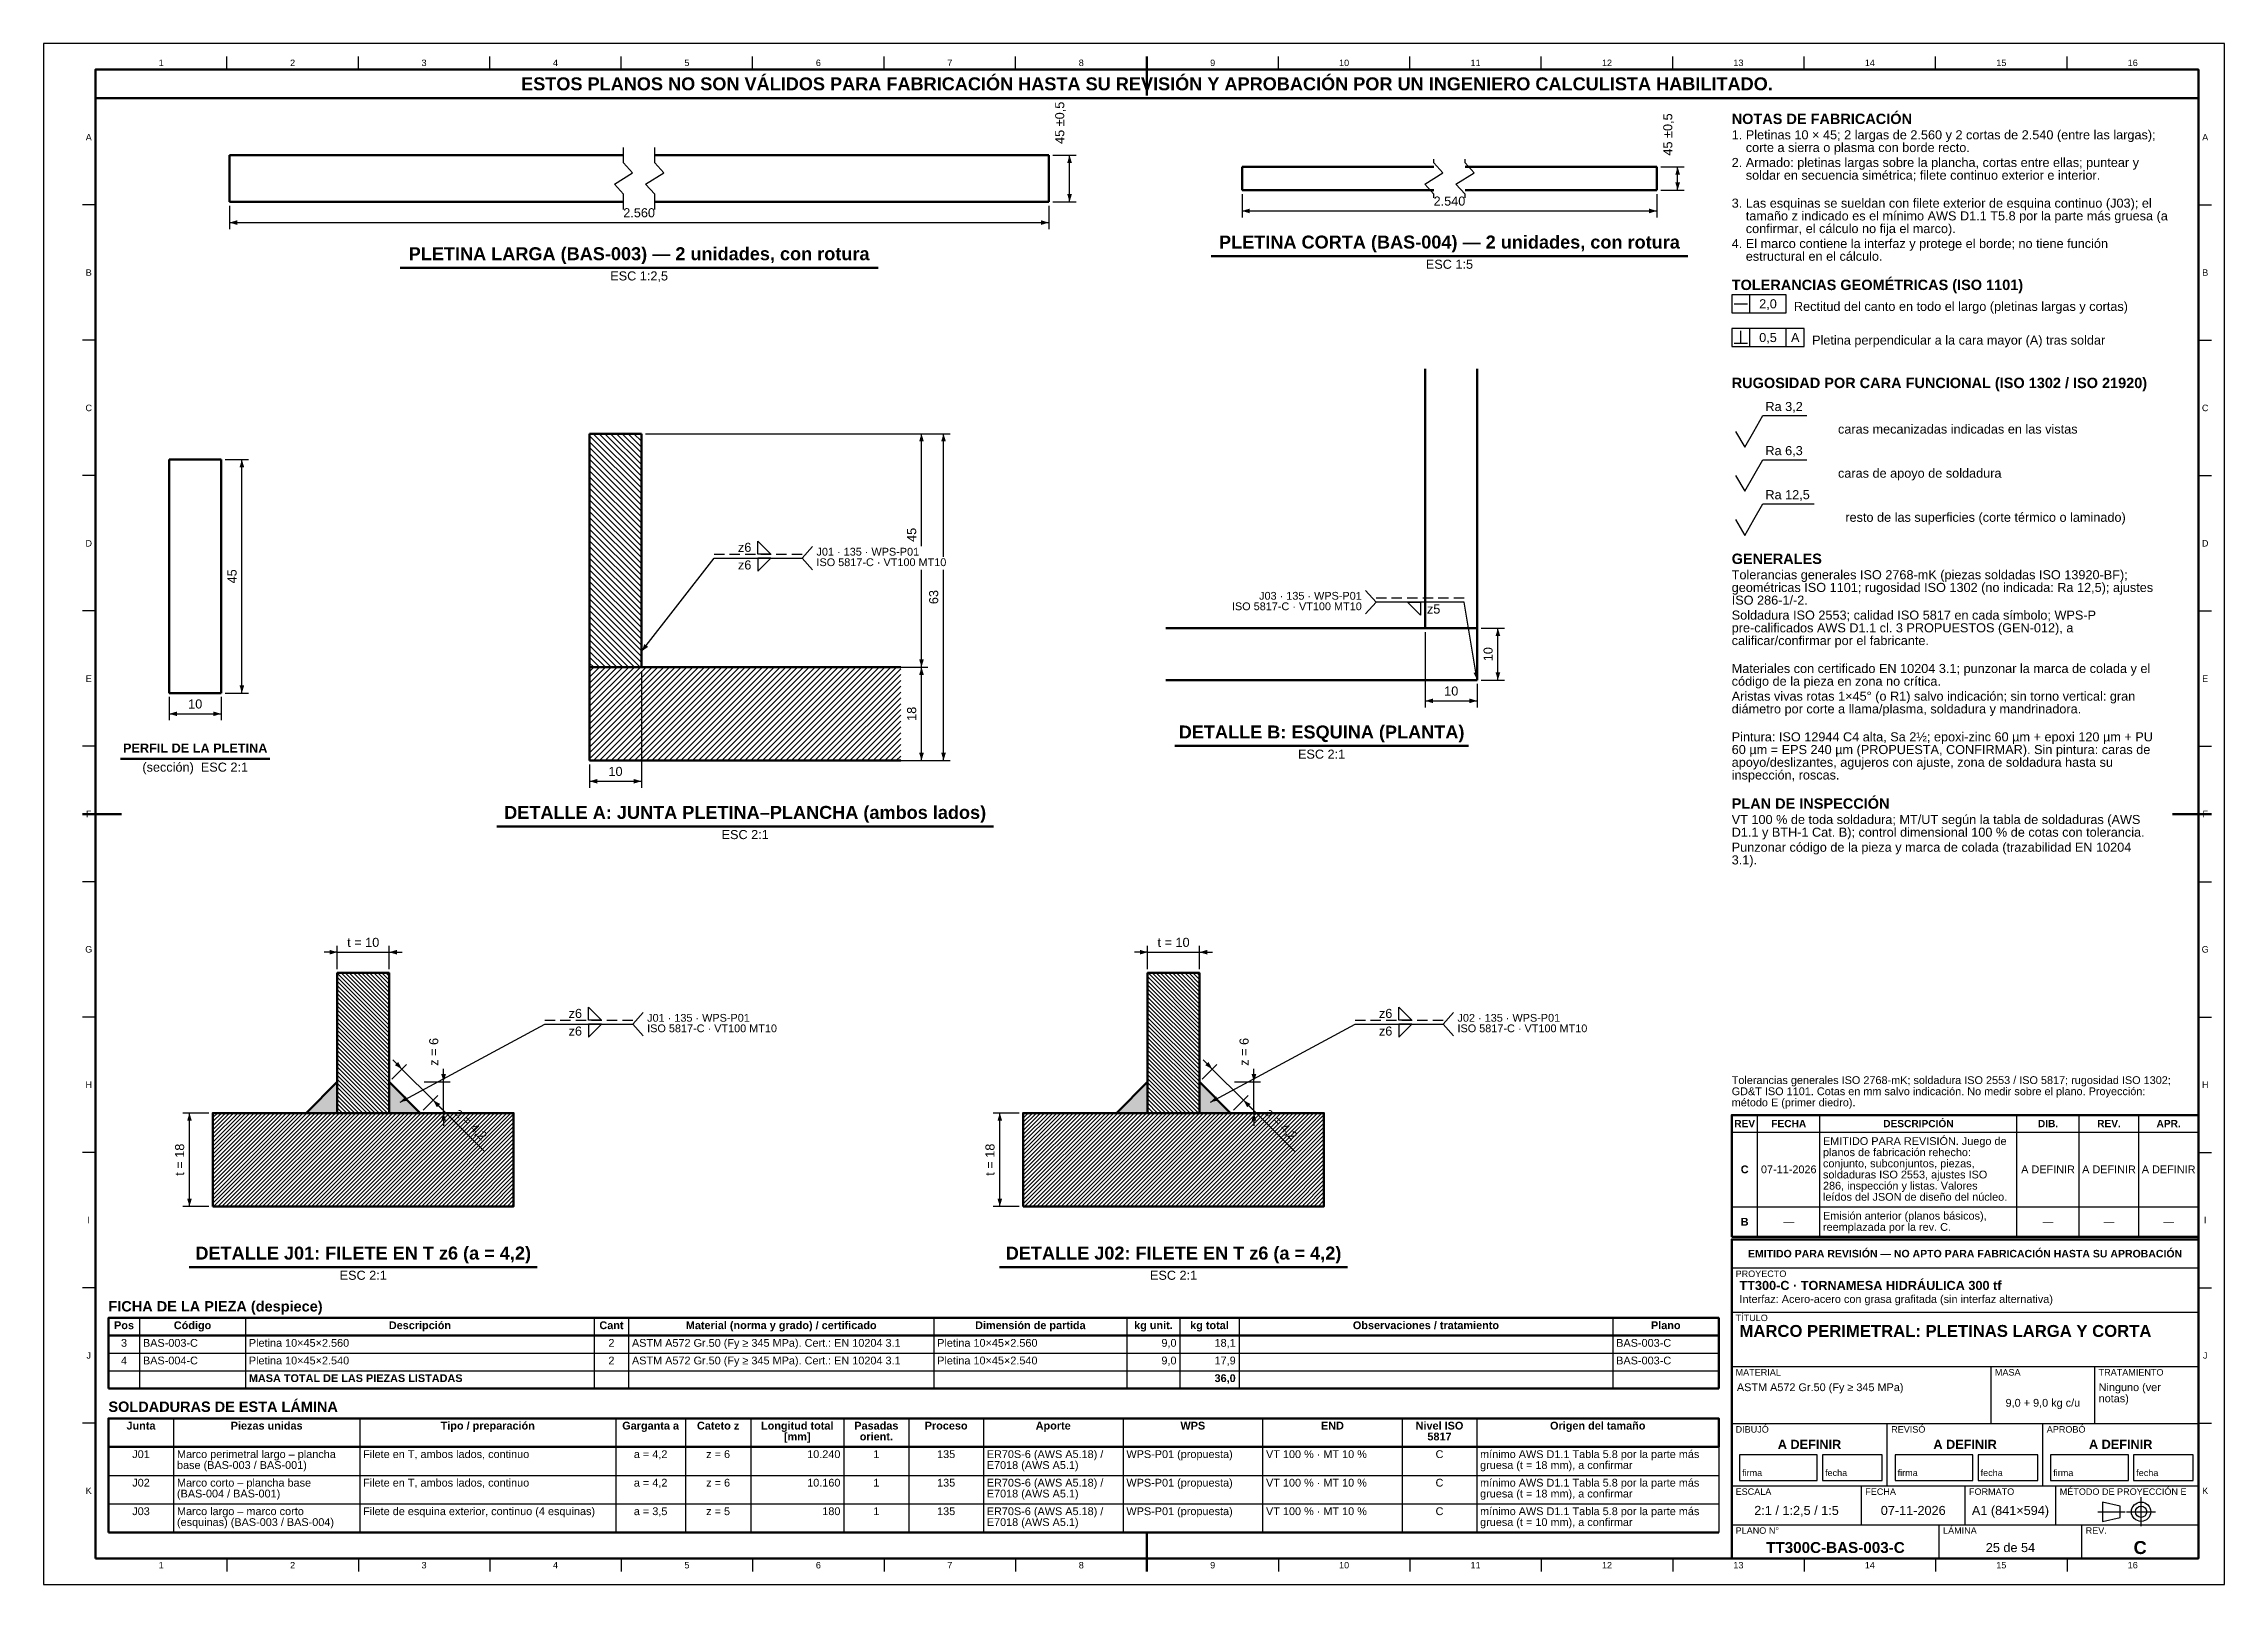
# Model space of a CAD drawing. Header units: millimetres. Extents: x 0 to 841, y 0 to 594.
import ezdxf
from ezdxf.enums import TextEntityAlignment as Align

# ---------------------------------------------------------------- set-up
doc = ezdxf.new("R2010")
doc.units = ezdxf.units.MM
doc.linetypes.add('EJE', pattern=[31, 20, -4, 3, -4])
doc.linetypes.add('OCULTO', pattern=[6, 4, -2])
for name, color, linetype, lineweight in [('ACH', 7, 'CONTINUOUS', 13), ('COTA', 7, 'CONTINUOUS', 25), ('EJE', 7, 'EJE', 25), ('FINA', 7, 'CONTINUOUS', 25), ('MARCO', 7, 'CONTINUOUS', 70), ('OCU', 7, 'OCULTO', 25), ('TXT', 7, 'CONTINUOUS', 25), ('VIS', 7, 'CONTINUOUS', 50)]:
    doc.layers.add(name, color=color, linetype=linetype, lineweight=lineweight)
doc.styles.add('STD', font='LiberationSans-Regular.ttf')
doc.styles.add('STDB', font='LiberationSans-Bold.ttf')

msp = doc.modelspace()

# ---------------------------------------------------------------- hatches: boundary and pattern name
at = {"layer": 'ACH'}
h = msp.add_hatch(dxfattribs=at)
h.set_pattern_fill('ANSI31', scale=0.5, angle=90)
h.paths.add_polyline_path([(210.55, 353.62), (210.55, 443.62), (230.55, 443.62), (230.55, 353.62)])
h = msp.add_hatch(dxfattribs=at)
h.set_pattern_fill('ANSI31', scale=0.5)
h.paths.add_polyline_path([(210.55, 317.62), (210.55, 353.62), (330.55, 353.62), (330.55, 317.62)])
h = msp.add_hatch(dxfattribs=at)
h.set_pattern_fill('ANSI31', scale=0.35, angle=90)
h.paths.add_polyline_path([(113.25, 181.72), (133.25, 181.72), (133.25, 235.72), (113.25, 235.72)])
h = msp.add_hatch(dxfattribs=at)
h.set_pattern_fill('ANSI31', scale=0.35, angle=90)
h.paths.add_polyline_path([(425.75, 181.72), (445.75, 181.72), (445.75, 235.72), (425.75, 235.72)])
h = msp.add_hatch(color=7, dxfattribs=at)
h.dxf.hatch_style = 1
h.paths.add_polyline_path([(113.25, 181.72), (101.25, 181.72), (113.25, 193.72)])
h = msp.add_hatch(color=7, dxfattribs=at)
h.dxf.hatch_style = 1
h.paths.add_polyline_path([(133.25, 181.72), (145.25, 181.72), (133.25, 193.72)])
h = msp.add_hatch(color=7, dxfattribs=at)
h.dxf.hatch_style = 1
h.paths.add_polyline_path([(425.75, 181.72), (413.75, 181.72), (425.75, 193.72)])
h = msp.add_hatch(color=7, dxfattribs=at)
h.dxf.hatch_style = 1
h.paths.add_polyline_path([(445.75, 181.72), (457.75, 181.72), (445.75, 193.72)])
h = msp.add_hatch(dxfattribs=at)
h.set_pattern_fill('ANSI31', scale=0.35)
h.paths.add_polyline_path([(65.25, 145.72), (181.25, 145.72), (181.25, 181.72), (65.25, 181.72)])
h = msp.add_hatch(dxfattribs=at)
h.set_pattern_fill('ANSI31', scale=0.35)
h.paths.add_polyline_path([(377.75, 145.72), (493.75, 145.72), (493.75, 181.72), (377.75, 181.72)])

# ---------------------------------------------------------------- linework, layer by layer
at = {"layer": 'COTA'}
for p, q in [((389.15, 551), (398.15, 551)), ((395.65, 533), (395.65, 551)), ((623.65, 546.5), (632.65, 546.5)), ((630.15, 537.5), (630.15, 546.5)), ((71.65, 531.5), (71.65, 522.5)), ((387.65, 531.5), (387.65, 522.5)), ((389.15, 533), (398.15, 533)), ((462.15, 536), (462.15, 527)), ((622.15, 536), (622.15, 527)), ((623.65, 537.5), (632.65, 537.5)), ((71.65, 525), (387.65, 525)), ((462.15, 529.5), (622.15, 529.5)), ((658, 490.2), (658, 497.2)), ((651.9, 493.7), (657.1, 493.7)), ((654.5, 478.5), (654.5, 483.3)), ((658, 477.2), (658, 484.2)), ((672, 477.2), (672, 484.2)), ((651.9, 478.5), (657.1, 478.5)), ((232.05, 443.62), (341.05, 443.62)), ((232.05, 443.62), (349.55, 443.62)), ((338.55, 400.22), (338.55, 443.62)), ((347.05, 396.17), (347.05, 443.62)), ((69.96, 433.62), (78.96, 433.62)), ((76.46, 343.62), (76.46, 433.62)), ((230.55, 359.62), (258.55, 395.62)), ((258.55, 395.62), (292.55, 395.62)), ((292.55, 395.62), (296.55, 400.12)), ((292.55, 395.62), (296.55, 391.12)), ((338.55, 353.62), (338.55, 391.07)), ((347.05, 317.62), (347.05, 391.07)), ((513.84, 378.62), (509.84, 383.12)), ((513.84, 378.62), (509.84, 374.12)), ((547.84, 378.62), (513.84, 378.62)), ((552.84, 348.62), (547.84, 378.62)), ((532.84, 367.12), (532.84, 338.12)), ((554.34, 368.62), (563.34, 368.62)), ((560.84, 348.62), (560.84, 368.62)), ((232.05, 353.62), (341.05, 353.62)), ((232.05, 353.62), (341.05, 353.62)), ((338.55, 317.62), (338.55, 353.62)), ((230.55, 352.12), (230.55, 307.12)), ((552.84, 347.12), (552.84, 338.12)), ((554.34, 348.62), (563.34, 348.62)), ((48.46, 342.12), (48.46, 333.12)), ((68.46, 342.12), (68.46, 333.12)), ((69.96, 343.62), (78.96, 343.62)), ((532.84, 340.62), (552.84, 340.62)), ((48.46, 335.62), (68.46, 335.62)), ((210.55, 316.12), (210.55, 307.12)), ((212.05, 317.62), (341.05, 317.62)), ((212.05, 317.62), (349.55, 317.62)), ((210.55, 309.62), (230.55, 309.62)), ((113.25, 237.22), (113.25, 246.22)), ((133.25, 237.22), (133.25, 246.22)), ((425.75, 237.22), (425.75, 246.22)), ((445.75, 237.22), (445.75, 246.22)), ((113.25, 243.72), (108.25, 243.72)), ((113.25, 243.72), (133.25, 243.72)), ((133.25, 243.72), (138.25, 243.72)), ((425.75, 243.72), (420.75, 243.72)), ((425.75, 243.72), (445.75, 243.72)), ((445.75, 243.72), (450.75, 243.72)), ((227.25, 215.92), (231.25, 220.42)), ((539.75, 215.92), (543.75, 220.42)), ((137.45, 185.92), (193.25, 215.92)), ((193.25, 215.92), (227.25, 215.92)), ((227.25, 215.92), (231.25, 211.42)), ((449.95, 185.92), (505.75, 215.92)), ((505.75, 215.92), (539.75, 215.92)), ((539.75, 215.92), (543.75, 211.42)), ((138.2, 198.67), (134.66, 202.21)), ((450.7, 198.67), (447.16, 202.21)), ((134.31, 194.79), (139.97, 200.44)), ((138.2, 198.67), (150.2, 186.67)), ((146.75, 193.72), (156.75, 193.72)), ((154.25, 193.72), (154.25, 198.72)), ((154.25, 181.72), (154.25, 193.72)), ((446.81, 194.79), (452.47, 200.44)), ((450.7, 198.67), (462.7, 186.67)), ((459.25, 193.72), (469.25, 193.72)), ((466.75, 193.72), (466.75, 198.72)), ((466.75, 181.72), (466.75, 193.72)), ((146.31, 182.79), (151.97, 188.44)), ((150.2, 186.67), (153.74, 183.14)), ((150.2, 186.67), (169.98, 166.89)), ((458.81, 182.79), (464.47, 188.44)), ((462.7, 186.67), (466.24, 183.14)), ((462.7, 186.67), (482.48, 166.89)), ((63.75, 181.72), (53.75, 181.72)), ((56.25, 145.72), (56.25, 181.72)), ((146.75, 181.72), (156.75, 181.72)), ((154.25, 181.72), (154.25, 176.72)), ((376.25, 181.72), (366.25, 181.72)), ((368.75, 145.72), (368.75, 181.72)), ((459.25, 181.72), (469.25, 181.72)), ((466.75, 181.72), (466.75, 176.72)), ((63.75, 145.72), (53.75, 145.72)), ((376.25, 145.72), (366.25, 145.72))]:
    msp.add_line(p, q, dxfattribs=at)
for points in [[(651, 490.2), (672, 490.2), (672, 497.2), (651, 497.2)], [(651, 477.2), (679, 477.2), (679, 484.2), (651, 484.2)], [(275.43, 397.22), (275.43, 402.22), (280.43, 397.22)], [(275.43, 395.62), (275.43, 390.62), (280.43, 395.62)], [(530.97, 378.62), (530.97, 373.62), (525.97, 378.62)], [(210.12, 217.52), (210.12, 222.52), (215.12, 217.52)], [(522.62, 217.52), (522.62, 222.52), (527.62, 217.52)], [(210.12, 215.92), (210.12, 210.92), (215.12, 215.92)], [(522.62, 215.92), (522.62, 210.92), (527.62, 215.92)]]:
    msp.add_lwpolyline(points, close=True, dxfattribs=at)
for points in [[(659.5, 444.5), (663, 450.6), (679.99, 450.6)], [(652.5, 444.5), (656, 438.4), (659.5, 444.5)], [(659.5, 427.5), (663, 433.6), (679.99, 433.6)], [(652.5, 427.5), (656, 421.4), (659.5, 427.5)], [(659.5, 410.5), (663, 416.6), (682.82, 416.6)], [(652.5, 410.5), (656, 404.4), (659.5, 410.5)]]:
    msp.add_lwpolyline(points, dxfattribs=at)
for points in [[(395.65, 551), (394.75, 548), (396.55, 548)], [(630.15, 546.5), (629.25, 543.5), (631.05, 543.5)], [(630.15, 537.5), (631.05, 540.5), (629.25, 540.5)], [(395.65, 533), (396.55, 536), (394.75, 536)], [(462.15, 529.5), (465.15, 528.6), (465.15, 530.4)], [(622.15, 529.5), (619.15, 530.4), (619.15, 528.6)], [(71.65, 525), (74.65, 524.1), (74.65, 525.9)], [(387.65, 525), (384.65, 525.9), (384.65, 524.1)], [(338.55, 443.62), (337.65, 440.62), (339.45, 440.62)], [(347.05, 443.62), (346.15, 440.62), (347.95, 440.62)], [(76.46, 433.62), (75.56, 430.62), (77.36, 430.62)], [(230.55, 359.62), (233.11, 361.44), (231.69, 362.54)], [(560.84, 368.62), (559.94, 365.62), (561.74, 365.62)], [(338.55, 353.62), (339.45, 356.62), (337.65, 356.62)], [(338.55, 353.62), (337.65, 350.62), (339.45, 350.62)], [(76.46, 343.62), (77.36, 346.62), (75.56, 346.62)], [(552.84, 348.62), (553.24, 351.73), (551.46, 351.43)], [(560.84, 348.62), (561.74, 351.62), (559.94, 351.62)], [(48.46, 335.62), (51.46, 334.72), (51.46, 336.52)], [(68.46, 335.62), (65.46, 336.52), (65.46, 334.72)], [(532.84, 340.62), (535.84, 339.72), (535.84, 341.52)], [(552.84, 340.62), (549.84, 341.52), (549.84, 339.72)], [(338.55, 317.62), (339.45, 320.62), (337.65, 320.62)], [(347.05, 317.62), (347.95, 320.62), (346.15, 320.62)], [(210.55, 309.62), (213.55, 308.72), (213.55, 310.52)], [(230.55, 309.62), (227.55, 310.52), (227.55, 308.72)], [(113.25, 243.72), (110.25, 244.62), (110.25, 242.82)], [(133.25, 243.72), (136.25, 242.82), (136.25, 244.62)], [(425.75, 243.72), (422.75, 244.62), (422.75, 242.82)], [(445.75, 243.72), (448.75, 242.82), (448.75, 244.62)], [(138.2, 198.67), (136.71, 201.43), (135.44, 200.16)], [(154.25, 193.72), (155.15, 196.72), (153.35, 196.72)], [(450.7, 198.67), (449.21, 201.43), (447.94, 200.16)], [(466.75, 193.72), (467.65, 196.72), (465.85, 196.72)], [(137.45, 185.92), (140.52, 186.55), (139.67, 188.14)], [(150.2, 186.67), (151.68, 183.92), (152.96, 185.19)], [(449.95, 185.92), (453.02, 186.55), (452.17, 188.14)], [(462.7, 186.67), (464.18, 183.92), (465.46, 185.19)], [(56.25, 181.72), (55.35, 178.72), (57.15, 178.72)], [(154.25, 181.72), (153.35, 178.72), (155.15, 178.72)], [(368.75, 181.72), (367.85, 178.72), (369.65, 178.72)], [(466.75, 181.72), (465.85, 178.72), (467.65, 178.72)], [(56.25, 145.72), (57.15, 148.72), (55.35, 148.72)], [(368.75, 145.72), (369.65, 148.72), (367.85, 148.72)]]:
    msp.add_solid(points, dxfattribs=at)
at = {"layer": 'EJE'}
for p, q in [((792.14, 28), (802.68, 28)), ((803.3, 28), (814.46, 28)), ((808.88, 22.42), (808.88, 33.58))]:
    msp.add_line(p, q, dxfattribs=at)
at = {"layer": 'FINA'}
for p, q in [((70.69, 584), (70.69, 589)), ((121.38, 584), (121.38, 589)), ((172.06, 584), (172.06, 589)), ((222.75, 584), (222.75, 589)), ((273.44, 584), (273.44, 589)), ((324.12, 584), (324.12, 589)), ((374.81, 584), (374.81, 589)), ((425.5, 584), (425.5, 589)), ((476.19, 584), (476.19, 589)), ((526.88, 584), (526.88, 589)), ((577.56, 584), (577.56, 589)), ((628.25, 584), (628.25, 589)), ((678.94, 584), (678.94, 589)), ((729.62, 584), (729.62, 589)), ((780.31, 584), (780.31, 589)), ((20, 531.82), (15, 531.82)), ((831, 531.82), (836, 531.82)), ((20, 479.64), (15, 479.64)), ((831, 479.64), (836, 479.64)), ((20, 427.45), (15, 427.45)), ((831, 427.45), (836, 427.45)), ((20, 375.27), (15, 375.27)), ((831, 375.27), (836, 375.27)), ((20, 323.09), (15, 323.09)), ((831, 323.09), (836, 323.09)), ((20, 270.91), (15, 270.91)), ((831, 270.91), (836, 270.91)), ((20, 218.73), (15, 218.73)), ((831, 218.73), (836, 218.73)), ((661, 134), (661, 180.9)), ((685, 134), (685, 180.9)), ((761, 134), (761, 180.9)), ((785, 134), (785, 180.9)), ((808, 134), (808, 180.9)), ((651, 174.4), (831, 174.4)), ((20, 166.55), (15, 166.55)), ((831, 166.55), (836, 166.55)), ((651, 145.6), (831, 145.6)), ((651, 134), (831, 134)), ((651, 133), (831, 133)), ((651, 122), (831, 122)), ((20, 114.36), (15, 114.36)), ((831, 114.36), (836, 114.36)), ((37.01, 102.7), (37.01, 75.5)), ((77.85, 102.7), (77.85, 75.5)), ((212.38, 102.7), (212.38, 75.5)), ((225.59, 102.7), (225.59, 75.5)), ((343.31, 102.7), (343.31, 75.5)), ((417.78, 102.7), (417.78, 75.5)), ((438.2, 102.7), (438.2, 75.5)), ((461.02, 102.7), (461.02, 75.5)), ((605.16, 102.7), (605.16, 75.5)), ((651, 105), (831, 105)), ((25, 95.9), (646, 95.9)), ((25, 89.1), (646, 89.1)), ((25, 82.3), (646, 82.3)), ((651, 84), (831, 84)), ((751, 62), (751, 84)), ((791, 62), (791, 84)), ((20, 62.18), (15, 62.18)), ((50.13, 64), (50.13, 20)), ((121.92, 64), (121.92, 20)), ((220.63, 64), (220.63, 20)), ((247.55, 64), (247.55, 20)), ((272.68, 64), (272.68, 20)), ((308.58, 64), (308.58, 20)), ((333.71, 64), (333.71, 20)), ((362.42, 64), (362.42, 20)), ((416.27, 64), (416.27, 20)), ((470.11, 64), (470.11, 20)), ((523.95, 64), (523.95, 20)), ((552.67, 64), (552.67, 20)), ((646, 64), (646, 20)), ((651, 62), (831, 62)), ((711, 38), (711, 62)), ((771, 38), (771, 62)), ((831, 62.18), (836, 62.18)), ((25, 53), (646, 53)), ((25, 42), (646, 42)), ((651, 38), (831, 38)), ((701, 23), (701, 38)), ((741, 23), (741, 38)), ((776, 23), (776, 38)), ((25, 31), (646, 31)), ((651, 23), (831, 23)), ((731, 10), (731, 23)), ((786, 10), (786, 23)), ((70.69, 10), (70.69, 5)), ((121.38, 10), (121.38, 5)), ((172.06, 10), (172.06, 5)), ((222.75, 10), (222.75, 5)), ((273.44, 10), (273.44, 5)), ((324.12, 10), (324.12, 5)), ((374.81, 10), (374.81, 5)), ((425.5, 10), (425.5, 5)), ((476.19, 10), (476.19, 5)), ((526.88, 10), (526.88, 5)), ((577.56, 10), (577.56, 5)), ((628.25, 10), (628.25, 5)), ((678.94, 10), (678.94, 5)), ((729.62, 10), (729.62, 5)), ((780.31, 10), (780.31, 5))]:
    msp.add_line(p, q, dxfattribs=at)
for points in [[(0, 0), (841, 0), (841, 594), (0, 594)], [(654, 40), (684, 40), (684, 50), (654, 50)], [(686, 40), (709, 40), (709, 50), (686, 50)], [(714, 40), (744, 40), (744, 50), (714, 50)], [(746, 40), (769, 40), (769, 50), (746, 50)], [(774, 40), (804, 40), (804, 50), (774, 50)], [(806, 40), (829, 40), (829, 50), (806, 50)], [(794, 24.28), (800.82, 25.83), (800.82, 30.17), (794, 31.72)]]:
    msp.add_lwpolyline(points, close=True, dxfattribs=at)
for points in [[(223.65, 530), (223.65, 536), (220.15, 539.8), (227.15, 544.2), (223.65, 548), (223.65, 554)], [(235.65, 530), (235.65, 536), (232.15, 539.8), (239.15, 544.2), (235.65, 548), (235.65, 554)], [(536.15, 534.5), (536.15, 536), (532.65, 539.8), (539.65, 544.2), (536.15, 548), (536.15, 549.5)], [(548.15, 534.5), (548.15, 536), (544.65, 539.8), (551.65, 544.2), (548.15, 548), (548.15, 549.5)]]:
    msp.add_lwpolyline(points, dxfattribs=at)
for radius in [3.72, 2.17]:
    msp.add_circle((808.88, 28), radius, dxfattribs=at)
at = {"layer": 'MARCO'}
for p, q in [((425.5, 589), (425.5, 574)), ((15, 297), (30, 297)), ((836, 297), (821, 297)), ((425.5, 5), (425.5, 20))]:
    msp.add_line(p, q, dxfattribs=at)
for points in [[(20, 10), (831, 10), (831, 584), (20, 584)], [(20, 573), (831, 573), (831, 584), (20, 584)], [(651, 134), (831, 134), (831, 180.9), (651, 180.9)], [(651, 10), (831, 10), (831, 133), (651, 133)]]:
    msp.add_lwpolyline(points, close=True, dxfattribs=at)
at = {"layer": 'OCU'}
for p, q in [((258.55, 397.22), (292.55, 397.22)), ((547.84, 380.22), (513.84, 380.22)), ((193.25, 217.52), (227.25, 217.52)), ((505.75, 217.52), (539.75, 217.52))]:
    msp.add_line(p, q, dxfattribs=at)
at = {"layer": 'VIS'}
for p, q in [((137.45, 507.6), (321.85, 507.6)), ((450.22, 512.1), (634.08, 512.1)), ((436.19, 323.22), (549.5, 323.22)), ((29.63, 318.22), (87.29, 318.22)), ((174.79, 292.22), (366.31, 292.22)), ((56.18, 122.32), (190.32, 122.32)), ((368.68, 122.32), (502.82, 122.32)), ((25, 102.7), (25, 75.5)), ((646, 102.7), (646, 75.5)), ((25, 75.5), (646, 75.5)), ((25, 64), (25, 20)), ((25, 20), (646, 20))]:
    msp.add_line(p, q, dxfattribs=at)
for points in [[(71.65, 533), (71.65, 551)], [(71.65, 551), (223.65, 551)], [(235.65, 551), (387.65, 551)], [(387.65, 533), (387.65, 551)], [(462.15, 537.5), (462.15, 546.5)], [(462.15, 546.5), (536.15, 546.5)], [(548.15, 546.5), (622.15, 546.5)], [(622.15, 537.5), (622.15, 546.5)], [(71.65, 533), (223.65, 533)], [(235.65, 533), (387.65, 533)], [(462.15, 537.5), (536.15, 537.5)], [(548.15, 537.5), (622.15, 537.5)], [(532.84, 368.62), (532.84, 468.62)], [(552.84, 368.62), (552.84, 468.62)], [(210.55, 443.62), (210.55, 353.62)], [(210.55, 443.62), (230.55, 443.62)], [(230.55, 443.62), (230.55, 353.62)], [(68.46, 433.62), (48.46, 433.62)], [(48.46, 343.62), (48.46, 433.62)], [(68.46, 343.62), (68.46, 433.62)], [(432.84, 368.62), (552.84, 368.62)], [(532.84, 368.62), (552.84, 368.62)], [(552.84, 348.62), (552.84, 368.62)], [(210.55, 353.62), (210.55, 317.62)], [(210.55, 353.62), (330.55, 353.62)], [(210.55, 353.62), (230.55, 353.62)], [(432.84, 348.62), (552.84, 348.62)], [(68.46, 343.62), (48.46, 343.62)], [(210.55, 317.62), (330.55, 317.62)]]:
    msp.add_lwpolyline(points, dxfattribs=at)
for points in [[(113.25, 181.72), (133.25, 181.72), (133.25, 235.72), (113.25, 235.72)], [(425.75, 181.72), (445.75, 181.72), (445.75, 235.72), (425.75, 235.72)], [(113.25, 181.72), (101.25, 181.72), (113.25, 193.72)], [(113.25, 181.72), (101.25, 181.72), (113.25, 193.72)], [(133.25, 181.72), (145.25, 181.72), (133.25, 193.72)], [(133.25, 181.72), (145.25, 181.72), (133.25, 193.72)], [(425.75, 181.72), (413.75, 181.72), (425.75, 193.72)], [(425.75, 181.72), (413.75, 181.72), (425.75, 193.72)], [(445.75, 181.72), (457.75, 181.72), (445.75, 193.72)], [(445.75, 181.72), (457.75, 181.72), (445.75, 193.72)], [(65.25, 145.72), (181.25, 145.72), (181.25, 181.72), (65.25, 181.72)], [(377.75, 145.72), (493.75, 145.72), (493.75, 181.72), (377.75, 181.72)], [(25, 95.9), (646, 95.9), (646, 102.7), (25, 102.7)], [(25, 53), (646, 53), (646, 64), (25, 64)]]:
    msp.add_lwpolyline(points, close=True, dxfattribs=at)

# ---------------------------------------------------------------- texts
at = {"layer": 'TXT'}
for s, height, style, p in [('1', 2.5, 'STD', (45.34, 586.6)), ('2', 2.5, 'STD', (96.03, 586.6)), ('3', 2.5, 'STD', (146.72, 586.6)), ('ESTOS PLANOS NO SON VÁLIDOS PARA FABRICACIÓN HASTA SU REVISIÓN Y APROBACIÓN POR UN INGENIERO CALCULISTA HABILITADO.', 5, 'STDB', (425.5, 578.5)), ('4', 2.5, 'STD', (197.41, 586.6)), ('5', 2.5, 'STD', (248.09, 586.6)), ('6', 2.5, 'STD', (298.78, 586.6)), ('7', 2.5, 'STD', (349.47, 586.6)), ('8', 2.5, 'STD', (400.16, 586.6)), ('9', 2.5, 'STD', (450.84, 586.6)), ('10', 2.5, 'STD', (501.53, 586.6)), ('11', 2.5, 'STD', (552.22, 586.6)), ('12', 2.5, 'STD', (602.91, 586.6)), ('13', 2.5, 'STD', (653.59, 586.6)), ('14', 2.5, 'STD', (704.28, 586.6)), ('15', 2.5, 'STD', (754.97, 586.6)), ('16', 2.5, 'STD', (805.66, 586.6)), ('A', 2.5, 'STD', (17.4, 557.91)), ('A', 2.5, 'STD', (833.6, 557.91)), ('B', 2.5, 'STD', (17.4, 505.73)), ('B', 2.5, 'STD', (833.6, 505.73)), ('2,0', 3.5, 'STD', (665, 493.7)), ('0,5', 3.5, 'STD', (665, 480.7)), ('A', 3.5, 'STD', (675.5, 480.7)), ('C', 2.5, 'STD', (17.4, 453.55)), ('C', 2.5, 'STD', (833.6, 453.55)), ('D', 2.5, 'STD', (17.4, 401.36)), ('D', 2.5, 'STD', (833.6, 401.36)), ('E', 2.5, 'STD', (17.4, 349.18)), ('E', 2.5, 'STD', (833.6, 349.18)), ('F', 2.5, 'STD', (17.4, 297)), ('F', 2.5, 'STD', (833.6, 297)), ('G', 2.5, 'STD', (17.4, 244.82)), ('G', 2.5, 'STD', (833.6, 244.82)), ('H', 2.5, 'STD', (17.4, 192.64)), ('H', 2.5, 'STD', (833.6, 192.64)), ('REV', 2.8, 'STDB', (656, 177.65)), ('FECHA', 2.8, 'STDB', (673, 177.65)), ('DESCRIPCIÓN', 2.8, 'STDB', (723, 177.65)), ('DIB.', 2.8, 'STDB', (773, 177.65)), ('REV.', 2.8, 'STDB', (796.5, 177.65)), ('APR.', 2.8, 'STDB', (819.5, 177.65)), ('C', 3, 'STDB', (656, 160)), ('07-11-2026', 3, 'STD', (673, 160)), ('A DEFINIR', 3, 'STD', (773, 160)), ('A DEFINIR', 3, 'STD', (796.5, 160)), ('A DEFINIR', 3, 'STD', (819.5, 160)), ('I', 2.5, 'STD', (17.4, 140.45)), ('B', 3, 'STDB', (656, 139.8)), ('—', 3, 'STD', (673, 139.8)), ('—', 3, 'STD', (773, 139.8)), ('—', 3, 'STD', (796.5, 139.8)), ('—', 3, 'STD', (819.5, 139.8)), ('I', 2.5, 'STD', (833.6, 140.45)), ('EMITIDO PARA REVISIÓN — NO APTO PARA FABRICACIÓN HASTA SU APROBACIÓN', 2.9, 'STDB', (741, 127.5)), ('Pos', 3, 'STDB', (31.01, 99.9)), ('Código', 3, 'STDB', (57.43, 99.9)), ('Descripción', 3, 'STDB', (145.12, 99.9)), ('Cant', 3, 'STDB', (218.99, 99.9)), ('Material (norma y grado) / certificado', 3, 'STDB', (284.45, 99.9)), ('Dimensión de partida', 3, 'STDB', (380.54, 99.9)), ('kg unit.', 3, 'STDB', (427.99, 99.9)), ('kg total', 3, 'STDB', (449.61, 99.9)), ('Observaciones / tratamiento', 3, 'STDB', (533.09, 99.9)), ('Plano', 3, 'STDB', (625.58, 99.9)), ('3', 3, 'STD', (31.01, 93.1)), ('2', 3, 'STD', (218.99, 93.1)), ('J', 2.5, 'STD', (17.4, 88.27)), ('4', 3, 'STD', (31.01, 86.3)), ('2', 3, 'STD', (218.99, 86.3)), ('J', 2.5, 'STD', (833.6, 88.27)), ('9,0 + 9,0 kg c/u', 3, 'STD', (771, 70)), ('Junta', 3, 'STDB', (37.56, 61.2)), ('Piezas unidas', 3, 'STDB', (86.02, 61.2)), ('Tipo / preparación', 3, 'STDB', (171.28, 61.2)), ('Garganta a', 3, 'STDB', (234.09, 61.2)), ('Cateto z', 3, 'STDB', (260.12, 61.2)), ('Longitud total', 3, 'STDB', (290.63, 61.2)), ('Pasadas', 3, 'STDB', (321.14, 61.2)), ('Proceso', 3, 'STDB', (348.06, 61.2)), ('Aporte', 3, 'STDB', (389.34, 61.2)), ('WPS', 3, 'STDB', (443.19, 61.2)), ('END', 3, 'STDB', (497.03, 61.2)), ('Nivel ISO', 3, 'STDB', (538.31, 61.2)), ('Origen del tamaño', 3, 'STDB', (599.34, 61.2)), ('J01', 3, 'STD', (37.56, 50.2)), ('a = 4,2', 3, 'STD', (234.09, 50.2)), ('z = 6', 3, 'STD', (260.12, 50.2)), ('[mm]', 3, 'STDB', (290.63, 57)), ('orient.', 3, 'STDB', (321.14, 57)), ('1', 3, 'STD', (321.14, 50.2)), ('135', 3, 'STD', (348.06, 50.2)), ('5817', 3, 'STDB', (538.31, 57)), ('C', 3, 'STD', (538.31, 50.2)), ('A DEFINIR', 3.5, 'STDB', (681, 54)), ('A DEFINIR', 3.5, 'STDB', (741, 54)), ('A DEFINIR', 3.5, 'STDB', (801, 54)), ('K', 2.5, 'STD', (17.4, 36.09)), ('J02', 3, 'STD', (37.56, 39.2)), ('a = 4,2', 3, 'STD', (234.09, 39.2)), ('z = 6', 3, 'STD', (260.12, 39.2)), ('1', 3, 'STD', (321.14, 39.2)), ('135', 3, 'STD', (348.06, 39.2)), ('C', 3, 'STD', (538.31, 39.2)), ('K', 2.5, 'STD', (833.6, 36.09)), ('J03', 3, 'STD', (37.56, 28.2)), ('a = 3,5', 3, 'STD', (234.09, 28.2)), ('z = 5', 3, 'STD', (260.12, 28.2)), ('1', 3, 'STD', (321.14, 28.2)), ('135', 3, 'STD', (348.06, 28.2)), ('C', 3, 'STD', (538.31, 28.2)), ('2:1 / 1:2,5 / 1:5', 3.5, 'STD', (676, 28.5)), ('07-11-2026', 3.5, 'STD', (721, 28.5)), ('A1 (841×594)', 3.5, 'STD', (758.5, 28.5)), ('1', 2.5, 'STD', (45.34, 7.4)), ('2', 2.5, 'STD', (96.03, 7.4)), ('3', 2.5, 'STD', (146.72, 7.4)), ('4', 2.5, 'STD', (197.41, 7.4)), ('5', 2.5, 'STD', (248.09, 7.4)), ('6', 2.5, 'STD', (298.78, 7.4)), ('7', 2.5, 'STD', (349.47, 7.4)), ('8', 2.5, 'STD', (400.16, 7.4)), ('9', 2.5, 'STD', (450.84, 7.4)), ('10', 2.5, 'STD', (501.53, 7.4)), ('11', 2.5, 'STD', (552.22, 7.4)), ('12', 2.5, 'STD', (602.91, 7.4)), ('13', 2.5, 'STD', (653.59, 7.4)), ('TT300C-BAS-003-C', 4.2, 'STDB', (691, 14.2)), ('14', 2.5, 'STD', (704.28, 7.4)), ('25 de 54', 3.5, 'STD', (758.5, 14.2)), ('15', 2.5, 'STD', (754.97, 7.4)), ('16', 2.5, 'STD', (805.66, 7.4)), ('C', 5, 'STDB', (808.5, 14.2))]:
    msp.add_text(s, height=height, dxfattribs=dict(at, style=style)).set_placement(p, align=Align.MIDDLE_CENTER)
at = {"layer": 'TXT', "style": 'STD'}
for s, rotation, p in [('45 ±0,5', 90, (394.65, 563.47)), ('45 ±0,5', 90, (629.15, 558.97)), ('45', 90, (337.55, 404.62)), ('45', 90, (75.46, 388.62)), ('63', 90, (346.05, 380.62)), ('10', 90, (559.84, 358.62)), ('18', 90, (337.55, 335.62)), ('z = 6', 90, (153.25, 205.31)), ('z = 6', 90, (465.75, 205.31)), ('a = 4,2', -45, (162.82, 175.47)), ('a = 4,2', -45, (475.32, 175.47)), ('t = 18', 90, (55.25, 163.72)), ('t = 18', 90, (367.75, 163.72))]:
    msp.add_text(s, height=3.5, rotation=rotation, dxfattribs=at).set_placement(p, align=Align.BOTTOM_CENTER)
at = {"layer": 'TXT'}
for s, height, style, p in [('NOTAS DE FABRICACIÓN', 4, 'STDB', (651, 567)), ('1. Pletinas 10 × 45; 2 largas de 2.560 y 2 cortas de 2.540 (entre las largas);', 3.5, 'STD', (651, 560.6)), ('    corte a sierra o plasma con borde recto.', 3.5, 'STD', (651, 555.7)), ('2. Armado: pletinas largas sobre la plancha, cortas entre ellas; puntear y', 3.5, 'STD', (651, 549.93)), ('    soldar en secuencia simétrica; filete continuo exterior e interior.', 3.5, 'STD', (651, 545.03)), ('3. Las esquinas se sueldan con filete exterior de esquina continuo (J03); el', 3.5, 'STD', (651, 534.25)), ('    tamaño z indicado es el mínimo AWS D1.1 T5.8 por la parte más gruesa (a', 3.5, 'STD', (651, 529.35)), ('    confirmar, el cálculo no fija el marco).', 3.5, 'STD', (651, 524.45)), ('4. El marco contiene la interfaz y protege el borde; no tiene función', 3.5, 'STD', (651, 518.68)), ('    estructural en el cálculo.', 3.5, 'STD', (651, 513.78)), ('TOLERANCIAS GEOMÉTRICAS (ISO 1101)', 4, 'STDB', (651, 503)), ('RUGOSIDAD POR CARA FUNCIONAL (ISO 1302 / ISO 21920)', 4, 'STDB', (651, 465.2)), ('J01 · 135 · WPS-P01', 3, 'STD', (298.05, 399.62)), ('ISO 5817-C · VT100 MT10', 3, 'STD', (298.05, 395.57)), ('GENERALES', 4, 'STDB', (651, 397.4)), ('Tolerancias generales ISO 2768-mK (piezas soldadas ISO 13920-BF);', 3.5, 'STD', (651, 391)), ('geométricas ISO 1101; rugosidad ISO 1302 (no indicada: Ra 12,5); ajustes', 3.5, 'STD', (651, 386.1)), ('ISO 286-1/-2.', 3.5, 'STD', (651, 381.2)), ('Soldadura ISO 2553; calidad ISO 5817 en cada símbolo; WPS-P', 3.5, 'STD', (651, 375.43)), ('pre-calificados AWS D1.1 cl. 3 PROPUESTOS (GEN-012), a', 3.5, 'STD', (651, 370.53)), ('calificar/confirmar por el fabricante.', 3.5, 'STD', (651, 365.63)), ('Materiales con certificado EN 10204 3.1; punzonar la marca de colada y el', 3.5, 'STD', (651, 354.85)), ('código de la pieza en zona no crítica.', 3.5, 'STD', (651, 349.95)), ('Aristas vivas rotas 1×45° (o R1) salvo indicación; sin torno vertical: gran', 3.5, 'STD', (651, 344.18)), ('diámetro por corte a llama/plasma, soldadura y mandrinadora.', 3.5, 'STD', (651, 339.28)), ('Pintura: ISO 12944 C4 alta, Sa 2½; epoxi-zinc 60 µm + epoxi 120 µm + PU', 3.5, 'STD', (651, 328.5)), ('60 µm = EPS 240 µm (PROPUESTA, CONFIRMAR). Sin pintura: caras de', 3.5, 'STD', (651, 323.6)), ('apoyo/deslizantes, agujeros con ajuste, zona de soldadura hasta su', 3.5, 'STD', (651, 318.7)), ('inspección, roscas.', 3.5, 'STD', (651, 313.8)), ('PLAN DE INSPECCIÓN', 4, 'STDB', (651, 303.03)), ('VT 100 % de toda soldadura; MT/UT según la tabla de soldaduras (AWS', 3.5, 'STD', (651, 296.63)), ('D1.1 y BTH-1 Cat. B); control dimensional 100 % de cotas con tolerancia.', 3.5, 'STD', (651, 291.73)), ('Punzonar código de la pieza y marca de colada (trazabilidad EN 10204', 3.5, 'STD', (651, 285.95)), ('3.1).', 3.5, 'STD', (651, 281.05)), ('J01 · 135 · WPS-P01', 3, 'STD', (232.75, 219.92)), ('J02 · 135 · WPS-P01', 3, 'STD', (545.25, 219.92)), ('ISO 5817-C · VT100 MT10', 3, 'STD', (232.75, 215.87)), ('ISO 5817-C · VT100 MT10', 3, 'STD', (545.25, 215.87)), ('planos de fabricación rehecho:', 3, 'STD', (686.2, 168.1)), ('EMITIDO PARA REVISIÓN. Juego de', 3, 'STD', (686.2, 172.4)), ('conjunto, subconjuntos, piezas,', 3, 'STD', (686.2, 163.8)), ('soldaduras ISO 2553, ajustes ISO', 3, 'STD', (686.2, 159.5)), ('286, inspección y listas. Valores', 3, 'STD', (686.2, 155.2)), ('leídos del JSON de diseño del núcleo.', 3, 'STD', (686.2, 150.9)), ('Emisión anterior (planos básicos),', 3, 'STD', (686.2, 143.6)), ('reemplazada por la rev. C.', 3, 'STD', (686.2, 139.3)), ('PROYECTO', 2.5, 'STD', (652.5, 121)), ('TT300-C · TORNAMESA HIDRÁULICA 300 tf', 3.5, 'STDB', (654, 117)), ('FICHA DE LA PIEZA (despiece)', 4, 'STDB', (25, 109.2)), ('Interfaz: Acero-acero con grasa grafitada (sin interfaz alternativa)', 3, 'STD', (654, 111.5)), ('TÍTULO', 2.5, 'STD', (652.5, 104)), ('MARCO PERIMETRAL: PLETINAS LARGA Y CORTA', 4.6, 'STDB', (654, 100)), ('MATERIAL', 2.5, 'STD', (652.5, 83)), ('ASTM A572 Gr.50 (Fy ≥ 345 MPa)', 3, 'STD', (653, 77.5)), ('MASA', 2.5, 'STD', (752.5, 83)), ('TRATAMIENTO', 2.5, 'STD', (792.5, 83)), ('Ninguno (ver', 3, 'STD', (792.5, 77.5)), ('SOLDADURAS DE ESTA LÁMINA', 4, 'STDB', (25, 70.5)), ('notas)', 3, 'STD', (792.5, 73.2)), ('DIBUJÓ', 2.5, 'STD', (652.5, 61)), ('REVISÓ', 2.5, 'STD', (712.5, 61)), ('APROBÓ', 2.5, 'STD', (772.5, 61)), ('ESCALA', 2.5, 'STD', (652.5, 37)), ('FECHA', 2.5, 'STD', (702.5, 37)), ('FORMATO', 2.5, 'STD', (742.5, 37)), ('MÉTODO DE PROYECCIÓN E', 2.5, 'STD', (777.5, 37)), ('PLANO N°', 2.5, 'STD', (652.5, 22)), ('LÁMINA', 2.5, 'STD', (732.5, 22)), ('REV.', 2.5, 'STD', (787.5, 22))]:
    msp.add_text(s, height=height, dxfattribs=dict(at, style=style)).set_placement(p, align=Align.TOP_LEFT)
for s, height, style, p in [('2.560', 3.5, 'STD', (229.65, 526)), ('2.540', 3.5, 'STD', (542.15, 530.5)), ('PLETINA LARGA (BAS-003) — 2 unidades, con rotura', 5, 'STDB', (229.65, 509)), ('PLETINA CORTA (BAS-004) — 2 unidades, con rotura', 5, 'STDB', (542.15, 513.5)), ('10', 3.5, 'STD', (542.84, 341.62)), ('10', 3.5, 'STD', (58.46, 336.62)), ('DETALLE B: ESQUINA (PLANTA)', 5, 'STDB', (492.84, 324.62)), ('PERFIL DE LA PLETINA', 3.5, 'STDB', (58.46, 319.62)), ('10', 3.5, 'STD', (220.55, 310.62)), ('DETALLE A: JUNTA PLETINA–PLANCHA (ambos lados)', 5, 'STDB', (270.55, 293.62)), ('t = 10', 3.5, 'STD', (123.25, 244.72)), ('t = 10', 3.5, 'STD', (435.75, 244.72)), ('DETALLE J01: FILETE EN T z6 (a = 4,2)', 5, 'STDB', (123.25, 123.72)), ('DETALLE J02: FILETE EN T z6 (a = 4,2)', 5, 'STDB', (435.75, 123.72))]:
    msp.add_text(s, height=height, dxfattribs=dict(at, style=style)).set_placement(p, align=Align.BOTTOM_CENTER)
at = {"layer": 'TXT', "style": 'STD'}
for s, p in [('ESC 1:2,5', (229.65, 506.2)), ('ESC 1:5', (542.15, 510.7)), ('ESC 2:1', (492.84, 321.82)), ('(sección)  ESC 2:1', (58.46, 316.82)), ('ESC 2:1', (270.55, 290.82)), ('ESC 2:1', (123.25, 120.92)), ('ESC 2:1', (435.75, 120.92))]:
    msp.add_text(s, height=3.5, dxfattribs=at).set_placement(p, align=Align.TOP_CENTER)
at = {"layer": 'TXT'}
for s, height, style, p in [('Rectitud del canto en todo el largo (pletinas largas y cortas)', 3.5, 'STD', (675, 492.7)), ('Pletina perpendicular a la cara mayor (A) tras soldar', 3.5, 'STD', (682, 479.7)), ('caras mecanizadas indicadas en las vistas', 3.5, 'STD', (691.99, 445.4)), ('caras de apoyo de soldadura', 3.5, 'STD', (691.99, 428.4)), ('resto de las superficies (corte térmico o laminado)', 3.5, 'STD', (694.82, 411.4)), ('z5', 3.5, 'STD', (533.47, 376.02)), ('BAS-003-C', 3, 'STD', (38.31, 93.1)), ('Pletina 10×45×2.560', 3, 'STD', (79.15, 93.1)), ('ASTM A572 Gr.50 (Fy ≥ 345 MPa). Cert.: EN 10204 3.1', 3, 'STD', (226.89, 93.1)), ('Pletina 10×45×2.560', 3, 'STD', (344.61, 93.1)), ('BAS-003-C', 3, 'STD', (606.46, 93.1)), ('BAS-004-C', 3, 'STD', (38.31, 86.3)), ('Pletina 10×45×2.540', 3, 'STD', (79.15, 86.3)), ('ASTM A572 Gr.50 (Fy ≥ 345 MPa). Cert.: EN 10204 3.1', 3, 'STD', (226.89, 86.3)), ('Pletina 10×45×2.540', 3, 'STD', (344.61, 86.3)), ('BAS-003-C', 3, 'STD', (606.46, 86.3)), ('MASA TOTAL DE LAS PIEZAS LISTADAS', 3, 'STDB', (79.15, 79.5)), ('Marco perimetral largo – plancha', 3, 'STD', (51.43, 50.2)), ('Filete en T, ambos lados, continuo', 3, 'STD', (123.22, 50.2)), ('ER70S-6 (AWS A5.18) /', 3, 'STD', (363.72, 50.2)), ('WPS-P01 (propuesta)', 3, 'STD', (417.57, 50.2)), ('VT 100 % · MT 10 %', 3, 'STD', (471.41, 50.2)), ('mínimo AWS D1.1 Tabla 5.8 por la parte más', 3, 'STD', (553.97, 50.2)), ('base (BAS-003 / BAS-001)', 3, 'STD', (51.43, 46)), ('E7018 (AWS A5.1)', 3, 'STD', (363.72, 46)), ('gruesa (t = 18 mm), a confirmar', 3, 'STD', (553.97, 46)), ('(BAS-004 / BAS-001)', 3, 'STD', (51.43, 35)), ('Marco corto – plancha base', 3, 'STD', (51.43, 39.2)), ('Filete en T, ambos lados, continuo', 3, 'STD', (123.22, 39.2)), ('ER70S-6 (AWS A5.18) /', 3, 'STD', (363.72, 39.2)), ('E7018 (AWS A5.1)', 3, 'STD', (363.72, 35)), ('WPS-P01 (propuesta)', 3, 'STD', (417.57, 39.2)), ('VT 100 % · MT 10 %', 3, 'STD', (471.41, 39.2)), ('gruesa (t = 18 mm), a confirmar', 3, 'STD', (553.97, 35)), ('mínimo AWS D1.1 Tabla 5.8 por la parte más', 3, 'STD', (553.97, 39.2)), ('(esquinas) (BAS-003 / BAS-004)', 3, 'STD', (51.43, 24)), ('Marco largo – marco corto', 3, 'STD', (51.43, 28.2)), ('Filete de esquina exterior, continuo (4 esquinas)', 3, 'STD', (123.22, 28.2)), ('ER70S-6 (AWS A5.18) /', 3, 'STD', (363.72, 28.2)), ('E7018 (AWS A5.1)', 3, 'STD', (363.72, 24)), ('WPS-P01 (propuesta)', 3, 'STD', (417.57, 28.2)), ('VT 100 % · MT 10 %', 3, 'STD', (471.41, 28.2)), ('gruesa (t = 10 mm), a confirmar', 3, 'STD', (553.97, 24)), ('mínimo AWS D1.1 Tabla 5.8 por la parte más', 3, 'STD', (553.97, 28.2))]:
    msp.add_text(s, height=height, dxfattribs=dict(at, style=style)).set_placement(p, align=Align.MIDDLE_LEFT)
at = {"layer": 'TXT', "style": 'STD'}
for s, height, p in [('Ra 3,2', 3.5, (664, 451.3)), ('Ra 6,3', 3.5, (664, 434.3)), ('Ra 12,5', 3.5, (664, 417.3)), ('Tolerancias generales ISO 2768-mK; soldadura ISO 2553 / ISO 5817; rugosidad ISO 1302;', 3, (651, 192)), ('GD&T ISO 1101. Cotas en mm salvo indicación. No medir sobre el plano. Proyección:', 3, (651, 187.7)), ('método E (primer diedro).', 3, (651, 183.4)), ('firma', 2.5, (655, 41)), ('fecha', 2.5, (687, 41)), ('firma', 2.5, (715, 41)), ('fecha', 2.5, (747, 41)), ('firma', 2.5, (775, 41)), ('fecha', 2.5, (807, 41))]:
    msp.add_text(s, height=height, dxfattribs=at).set_placement(p, align=Align.BOTTOM_LEFT)
at = {"layer": 'TXT'}
for s, height, style, p in [('z6', 3.5, 'STD', (272.93, 399.82)), ('z6', 3.5, 'STD', (272.93, 393.02)), ('z6', 3.5, 'STD', (207.62, 220.12)), ('z6', 3.5, 'STD', (520.12, 220.12)), ('z6', 3.5, 'STD', (207.62, 213.32)), ('z6', 3.5, 'STD', (520.12, 213.32)), ('9,0', 3, 'STD', (436.9, 93.1)), ('18,1', 3, 'STD', (459.72, 93.1)), ('9,0', 3, 'STD', (436.9, 86.3)), ('17,9', 3, 'STD', (459.72, 86.3)), ('36,0', 3, 'STDB', (459.72, 79.5)), ('10.240', 3, 'STD', (307.28, 50.2)), ('10.160', 3, 'STD', (307.28, 39.2)), ('180', 3, 'STD', (307.28, 28.2))]:
    msp.add_text(s, height=height, dxfattribs=dict(at, style=style)).set_placement(p, align=Align.MIDDLE_RIGHT)
at = {"layer": 'TXT', "style": 'STD'}
for s, p in [('ISO 5817-C · VT100 MT10', (508.34, 378.57)), ('J03 · 135 · WPS-P01', (508.34, 382.62))]:
    msp.add_text(s, height=3, dxfattribs=at).set_placement(p, align=Align.TOP_RIGHT)

doc.saveas('drawing.dxf')
